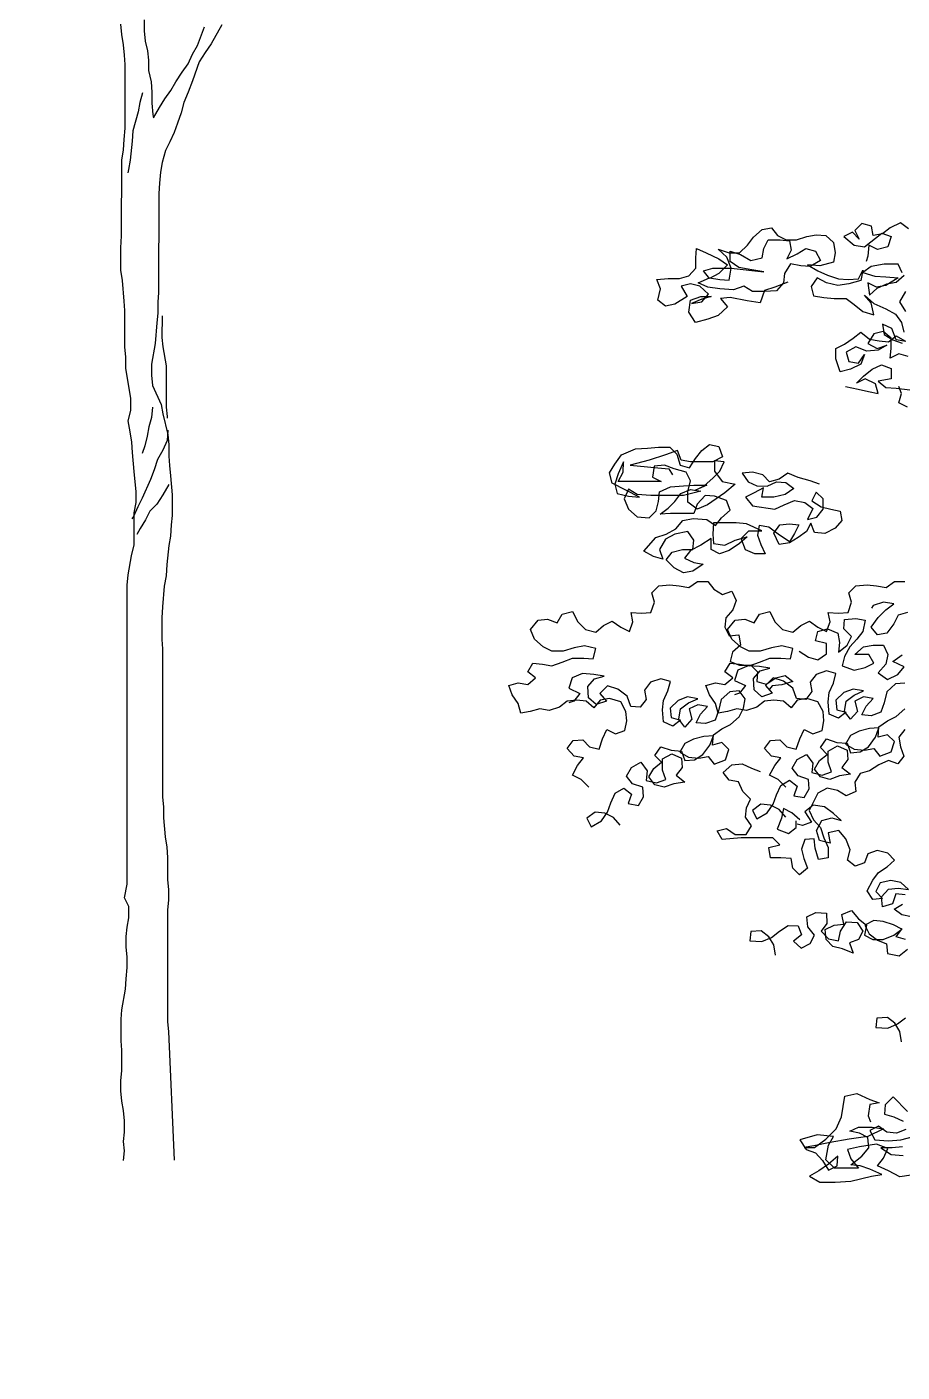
# Model space of a CAD drawing. Header units: inches. Extents: x 350994 to 353538, y 1581369 to 1583842.
# Drawn here: x 351499.645 to 351501.301, y 1583575.47 to 1583578.015 of the extents above; entities that cross this region are included whole.
import ezdxf

# ---------------------------------------------------------------- set-up
doc = ezdxf.new("R2010")
doc.units = ezdxf.units.IN
doc.header["$MEASUREMENT"] = 0
doc.linetypes.add('1', pattern=[0])
doc.layers.add('FOREST', color=96, linetype='Continuous')
doc.layers.add('TREE', color=81, linetype='1')

# ---------------------------------------------------------------- blocks, each defined once
blk = doc.blocks.new('TREE_4')
at = {"color": 94}
for points in [[(-1651.4, 7441.4), (-1694.8, 7424.1), (-1729.5, 7412.6), (-1744, 7372.1), (-1787.4, 7377.9), (-1845.2, 7389.6), (-1877, 7386.7), (-1853.9, 7357.8), (-1885.7, 7328.9), (-1920.4, 7317.3), (-1960.9, 7305.8), (-1984, 7340.5), (-1978.2, 7381), (-1943.5, 7392.5), (-1908.8, 7392.5), (-1940.6, 7383.9), (-1975.3, 7369.4), (-1940.6, 7375.2), (-1917.5, 7401.2), (-1946.4, 7427.2), (-1978.2, 7435.9), (-2010, 7427.3), (-1989.8, 7392.6), (-2030.3, 7366.6), (-2062.1, 7360.8), (-2088.1, 7381.1), (-2079.4, 7418.7), (-2090.9, 7450.5), (-2053.3, 7453.4), (-2015.7, 7453.3), (-1983.9, 7462), (-1960.8, 7488), (-1960.7, 7522.7), (-1957.8, 7554.5), (-1926, 7540), (-1882.7, 7519.7), (-1853.8, 7499.4), (-1882.7, 7470.5), (-1914.5, 7453.2), (-1934.7, 7479.3), (-1902.9, 7487.9), (-1842.2, 7487.9), (-1732.4, 7476.2), (-1772.8, 7482), (-1816.2, 7490.7), (-1845.1, 7511), (-1845.1, 7545.7), (-1810.4, 7534.1), (-1775.7, 7513.8), (-1738.1, 7522.5), (-1732.3, 7554.3), (-1717.8, 7583.2), (-1677.3, 7583.1), (-1645.5, 7580.2), (-1639.8, 7548.4), (-1654.3, 7519.5), (-1619.5, 7536.8), (-1590.6, 7554.1), (-1558.8, 7545.4), (-1541.5, 7513.6), (-1576.2, 7493.4), (-1608, 7496.3), (-1642.7, 7502.1), (-1663, 7470.3), (-1665.9, 7438.5), (-1689, 7412.5), (-1729.5, 7409.7), (-1770, 7409.7), (-1798.9, 7427.1), (-1833.6, 7415.6), (-1879.9, 7418.5), (-1920.3, 7424.3), (-1952.1, 7438.8), (-1914.5, 7456.1), (-1879.8, 7450.3), (-1848, 7447.4), (-1842.2, 7487.9), (-1856.6, 7525.5), (-1885.5, 7551.5), (-1848, 7539.9), (-1813.3, 7539.9), (-1787.2, 7565.9), (-1766.9, 7591.9), (-1738, 7617.9), (-1706.2, 7623.6), (-1686, 7597.6), (-1657.1, 7583.1), (-1622.4, 7583.1), (-1587.7, 7594.6), (-1555.9, 7600.4), (-1524.1, 7597.4), (-1498.1, 7574.3), (-1492.3, 7539.6), (-1498.1, 7507.8), (-1544.4, 7496.3), (-1584.9, 7499.2), (-1550.2, 7478.9), (-1518.4, 7464.4), (-1480.8, 7452.8), (-1449, 7449.9), (-1414.3, 7452.8), (-1399.9, 7481.7), (-1405.7, 7447), (-1446.2, 7435.5), (-1483.8, 7429.7), (-1521.3, 7438.4), (-1553.1, 7455.8), (-1573.4, 7426.9), (-1564.7, 7395.1), (-1530, 7389.3), (-1495.4, 7386.3), (-1454.9, 7386.3), (-1428.9, 7366), (-1400, 7342.9), (-1362.4, 7331.3), (-1371, 7371.8), (-1394.1, 7397.8), (-1362.4, 7368.9), (-1321.9, 7351.5), (-1290.1, 7334.1), (-1269.9, 7305.2), (-1261.3, 7273.4)], [(-1255.5, 7241.6), (-1287.3, 7247.4), (-1301.7, 7285), (-1333.5, 7299.5), (-1327.8, 7264.8), (-1298.9, 7247.4), (-1267.1, 7235.8)], [(-1255.4, 7342.8), (-1275.6, 7374.6), (-1255.4, 7409.3)], [(-1266.9, 7472.9), (-1281.3, 7501.8), (-1327.6, 7501.8), (-1370.9, 7493.2), (-1399.9, 7473), (-1359.4, 7461.4), (-1321.8, 7458.5), (-1281.3, 7455.5), (-1321.8, 7429.6), (-1353.6, 7423.8), (-1382.5, 7438.3), (-1376.8, 7397.8), (-1350.8, 7420.9), (-1318.9, 7435.3), (-1287.1, 7441.1), (-1261.1, 7464.2)], [(-1246.5, 7620.3), (-1272.5, 7640.6), (-1307.2, 7623.3), (-1333.2, 7603), (-1365.1, 7597.3), (-1370.8, 7629.1), (-1402.6, 7637.8), (-1425.8, 7614.7), (-1411.3, 7585.8), (-1434.4, 7608.9), (-1463.4, 7594.5), (-1428.7, 7565.5), (-1394, 7559.7), (-1336.1, 7605.9), (-1304.3, 7594.3), (-1315.9, 7559.7), (-1350.6, 7551), (-1379.5, 7565.5), (-1382.5, 7527.9), (-1388.3, 7510.6)], [(-1458, 7090.7), (-1414.6, 7082), (-1379.9, 7073.3), (-1348.1, 7067.5), (-1356.8, 7099.3), (-1391.5, 7116.7), (-1420.4, 7102.3), (-1397.2, 7125.4), (-1368.3, 7148.5), (-1336.5, 7162.9), (-1304.7, 7151.3), (-1304.7, 7116.6), (-1348.1, 7108), (-1322.1, 7087.7), (-1287.4, 7084.8), (-1241.2, 7079)], [(-1246.8, 7191.7), (-1278.6, 7200.4), (-1307.6, 7186), (-1304.6, 7217.8), (-1304.6, 7252.5), (-1330.6, 7275.7), (-1362.4, 7267), (-1382.7, 7235.2), (-1350.9, 7217.9), (-1319.1, 7229.4), (-1348, 7212.1), (-1385.6, 7209.2), (-1423.2, 7223.7), (-1455, 7206.4), (-1446.3, 7174.6), (-1414.5, 7168.8), (-1394.3, 7197.7), (-1405.9, 7165.9), (-1440.6, 7148.5), (-1475.3, 7139.9), (-1489.7, 7183.3), (-1489.7, 7218), (-1460.7, 7232.4), (-1431.8, 7252.6), (-1405.8, 7272.8), (-1376.9, 7249.7), (-1345.1, 7243.9), (-1313.3, 7240.9), (-1287.2, 7261.2), (-1258.3, 7243.8)], [(-1249.9, 7021.2), (-1278.8, 7035.6), (-1270.1, 7067.4), (-1278.7, 7090.6)], [(-1544.7, 6761.9), (-1576.5, 6773.5), (-1617, 6785.1), (-1651.6, 6799.6), (-1680.6, 6779.4), (-1712.4, 6770.8), (-1735.5, 6793.9), (-1770.2, 6802.6), (-1804.9, 6799.8), (-1784.7, 6770.8), (-1755.8, 6756.4), (-1721.1, 6756.3), (-1689.3, 6770.8), (-1657.5, 6767.8), (-1631.5, 6747.6), (-1660.4, 6727.4), (-1698, 6718.7), (-1738.5, 6718.8), (-1732.6, 6750.6), (-1764.5, 6733.2), (-1793.4, 6718.8), (-1770.3, 6689.9), (-1695.1, 6678.2), (-1663.3, 6692.7), (-1628.6, 6707.1), (-1593.9, 6701.3), (-1567.9, 6681), (-1585.3, 6643.4), (-1553.5, 6652.1), (-1533.2, 6678.1), (-1533.2, 6712.8), (-1556.3, 6735.9), (-1570.8, 6707), (-1539, 6686.8), (-1507.2, 6678.1), (-1475.4, 6672.3), (-1469.6, 6640.4), (-1492.8, 6614.4), (-1527.5, 6597.1), (-1562.2, 6600.1), (-1573.7, 6631.9), (-1588.2, 6603), (-1617.1, 6582.8), (-1646.1, 6565.4), (-1680.8, 6559.7), (-1698.1, 6597.3), (-1677.8, 6626.2), (-1646, 6629), (-1614.2, 6626.1), (-1628.7, 6597.2), (-1646.1, 6568.3), (-1683.6, 6594.4), (-1715.4, 6617.5), (-1747.2, 6623.4), (-1753, 6591.6), (-1741.5, 6559.7), (-1727.1, 6527.9), (-1761.8, 6528), (-1793.6, 6542.4), (-1808, 6580), (-1781.9, 6606), (-1738.6, 6606), (-1790.6, 6629.2), (-1825.3, 6632.1), (-1900.5, 6632.2), (-1903.4, 6594.6), (-1900.5, 6562.8), (-1862.9, 6557), (-1828.2, 6574.3), (-1787.7, 6585.8), (-1813.8, 6562.7), (-1848.5, 6539.6), (-1880.3, 6528.1), (-1909.2, 6542.5), (-1909.2, 6580.1), (-1943.9, 6557), (-1978.6, 6539.7), (-1998.9, 6513.7), (-1967.1, 6499.2), (-1935.3, 6493.4), (-1970, 6470.3), (-2001.8, 6464.6), (-2033.6, 6481.9), (-2059.6, 6508), (-2039.3, 6534), (-2004.6, 6542.6), (-1969.9, 6542.6), (-1967, 6574.4), (-1987.2, 6603.3), (-2030.6, 6594.7), (-2062.4, 6577.4), (-2082.7, 6542.7), (-2071.1, 6510.9), (-2102.9, 6519.6), (-2134.7, 6537), (-2094.2, 6583.2), (-2059.5, 6594.7), (-2027.7, 6612), (-2004.5, 6640.9), (-1969.8, 6646.7), (-1923.6, 6643.8), (-1894.7, 6623.5), (-1874.4, 6649.5), (-1845.5, 6675.5), (-1857, 6707.3), (-1897.5, 6721.8), (-1929.3, 6724.7), (-1955.3, 6695.8), (-1966.9, 6664), (-2045, 6664.1), (-2079.7, 6661.2), (-2053.6, 6681.5), (-2030.5, 6704.6), (-2010.2, 6730.6), (-1978.4, 6745), (-1943.7, 6739.2), (-2001.6, 6724.8), (-2111.4, 6724.9), (-2157.7, 6727.8), (-2186.6, 6745.2), (-2201.1, 6713.4), (-2186.6, 6678.7), (-2157.8, 6652.6), (-2117.3, 6649.7), (-2094.1, 6672.8), (-2085.4, 6704.6), (-2082.5, 6736.4), (-2044.9, 6753.7), (-2001.5, 6756.6), (-1966.8, 6759.4), (-1923.5, 6759.4), (-1961.1, 6742.1), (-1932.1, 6756.5), (-1903.2, 6782.5), (-1880.1, 6805.6), (-1865.6, 6837.4), (-1897.4, 6840.3), (-1897.4, 6805.6), (-1871.4, 6770.9), (-1828, 6762.2), (-1862.8, 6733.3), (-1920.6, 6692.9), (-1955.3, 6678.5), (-1987.1, 6701.6), (-1987.1, 6736.3), (-1978.4, 6773.9), (-1992.8, 6802.8), (-2033.3, 6814.4), (-2065.1, 6826), (-2099.8, 6823.2), (-2105.6, 6785.6), (-2076.7, 6771.1), (-2221.3, 6771.2), (-2203.9, 6803), (-2203.8, 6837.7), (-2221.2, 6797.3), (-2232.8, 6762.6), (-2224.2, 6730.8), (-2186.6, 6722.1), (-2149, 6719.1), (-2241.5, 6765.5), (-2250.1, 6800.2), (-2232.8, 6829.1), (-2209.6, 6860.9), (-2163.3, 6881.1), (-2122.9, 6883.9), (-2085.3, 6886.8), (-2047.7, 6886.7), (-2024.6, 6863.6), (-2013, 6826), (-1981.2, 6817.3), (-1961, 6849.1), (-1940.7, 6875.1), (-1914.7, 6895.3), (-1882.9, 6889.5), (-1871.3, 6854.8), (-1903.2, 6837.4), (-1978.3, 6837.5), (-2010.1, 6843.3), (-2021.7, 6875.1), (-2062.2, 6860.7), (-2117.1, 6843.4), (-2180.7, 6826.1), (-2122.9, 6820.3), (-2088.2, 6817.4), (-2050.6, 6814.5), (-2039.1, 6794.2)], [(-2320, 5744.7), (-2346, 5770.7), (-2374.9, 5785.2), (-2357.5, 5817), (-2337.2, 5843), (-2369, 5848.8), (-2392.1, 5874.9), (-2371.9, 5900.9), (-2340.1, 5903.7), (-2316.9, 5880.6), (-2285.1, 5871.9), (-2273.6, 5906.6), (-2259.1, 5938.4), (-2230.2, 5923.9), (-2198.4, 5935.4), (-2192.5, 5967.2), (-2195.4, 5999), (-2212.7, 6030.8), (-2250.3, 6042.4), (-2282.1, 6036.7), (-2302.4, 6010.7), (-2328.4, 6033.8), (-2360.2, 6036.8), (-2392, 6033.9), (-2418, 6013.7), (-2452.7, 6002.2), (-2484.5, 6008), (-2516.3, 5999.3), (-2548.1, 5993.6), (-2556.8, 6025.4), (-2577, 6054.3), (-2588.5, 6086.1), (-2556.7, 6094.8), (-2524.9, 6089), (-2498.9, 6112.1), (-2524.9, 6132.3), (-2507.5, 6161.2), (-2475.7, 6158.3), (-2443.9, 6152.5), (-2409.2, 6164), (-2374.5, 6178.4), (-2336.9, 6178.4), (-2305.1, 6175.5), (-2296.4, 6210.2), (-2334, 6218.9), (-2368.7, 6213.1), (-2406.3, 6201.6), (-2443.9, 6201.6), (-2472.8, 6216.1), (-2501.7, 6242.2), (-2516.1, 6274), (-2490, 6305.8), (-2458.2, 6308.6), (-2426.4, 6297), (-2409.1, 6325.9), (-2374.4, 6334.6), (-2357, 6299.9), (-2331, 6273.8), (-2296.4, 6265.1), (-2270.3, 6288.2), (-2241.4, 6302.7), (-2212.5, 6282.4), (-2183.6, 6267.9), (-2172, 6299.7), (-2177.7, 6331.5), (-2143.1, 6328.6), (-2111.2, 6331.4), (-2099.7, 6366.1), (-2108.3, 6397.9), (-2085.1, 6421.1), (-2047.6, 6423.9), (-2015.8, 6421), (-1984, 6415.2), (-1955, 6435.4), (-1920.3, 6435.4), (-1900.1, 6409.3), (-1871.2, 6391.9), (-1839.4, 6403.5), (-1825, 6371.7), (-1836.6, 6339.9), (-1859.7, 6313.9), (-1862.6, 6282.1), (-1848.2, 6253.1), (-1816.4, 6256), (-1810.7, 6221.3), (-1836.7, 6198.2), (-1845.4, 6166.4), (-1813.6, 6154.8), (-1776, 6154.8), (-1752.9, 6131.6), (-1755.8, 6099.8), (-1724, 6091.1), (-1692.2, 6111.3), (-1660.4, 6120), (-1634.4, 6099.7), (-1672, 6088.2), (-1703.8, 6085.3), (-1712.5, 6073.8)], [(-1657.6, 5744.7), (-1683.6, 5770.7), (-1712.5, 5785.2), (-1695.1, 5817), (-1674.9, 5843), (-1706.7, 5848.8), (-1729.8, 5874.9), (-1709.5, 5900.9), (-1677.7, 5903.7), (-1654.6, 5880.6), (-1622.8, 5871.9), (-1611.2, 5906.6), (-1596.7, 5938.4), (-1567.8, 5923.9), (-1536, 5935.4), (-1530.2, 5967.2), (-1533.1, 5999), (-1550.4, 6030.8), (-1588, 6042.4), (-1619.8, 6036.7), (-1640, 6010.7), (-1666, 6033.8), (-1697.8, 6036.8), (-1729.6, 6033.9), (-1755.7, 6013.7), (-1790.4, 6002.2), (-1822.2, 6008), (-1854, 5999.3), (-1885.8, 5993.6), (-1894.5, 6025.4), (-1914.7, 6054.3), (-1926.2, 6086.1), (-1894.4, 6094.8), (-1862.6, 6089), (-1836.6, 6112.1), (-1862.6, 6132.3), (-1845.2, 6161.2), (-1813.4, 6158.3), (-1781.6, 6152.5), (-1746.9, 6164), (-1712.2, 6178.4), (-1674.6, 6178.4), (-1642.8, 6175.5), (-1634.1, 6210.2), (-1671.6, 6218.9), (-1706.4, 6213.1), (-1743.9, 6201.6), (-1781.5, 6201.6), (-1810.4, 6216.1), (-1839.3, 6242.2), (-1853.8, 6274), (-1827.7, 6305.8), (-1795.9, 6308.6), (-1764.1, 6297), (-1746.7, 6325.9), (-1712, 6334.6), (-1694.7, 6299.9), (-1668.7, 6273.8), (-1634, 6265.1), (-1608, 6288.2), (-1579.1, 6302.7), (-1550.2, 6282.4), (-1521.3, 6267.9), (-1509.7, 6299.7), (-1515.4, 6331.5), (-1480.7, 6328.6), (-1448.9, 6331.4), (-1437.3, 6366.1), (-1446, 6397.9), (-1422.8, 6421.1), (-1385.2, 6423.9), (-1353.4, 6421), (-1321.6, 6415.2), (-1292.7, 6435.4), (-1258, 6435.4)], [(-1613.8, 6201.5), (-1582.1, 6181.2), (-1550.3, 6172.5), (-1521.3, 6192.7), (-1521.3, 6227.4), (-1558.9, 6236.1), (-1550.2, 6267.9), (-1518.4, 6276.6), (-1483.7, 6262.1), (-1477.9, 6230.3), (-1480.8, 6198.5), (-1451.9, 6221.6), (-1437.4, 6250.5), (-1463.4, 6276.5), (-1460.5, 6308.3), (-1422.9, 6311.2), (-1391.1, 6305.4), (-1399.8, 6267.8), (-1420.1, 6241.8), (-1443.2, 6215.8), (-1460.6, 6184), (-1469.3, 6152.2), (-1428.9, 6137.7), (-1391.3, 6146.4), (-1362.3, 6160.8), (-1379.7, 6189.7), (-1425.9, 6189.8), (-1397, 6215.7), (-1365.2, 6221.5), (-1330.5, 6221.5), (-1316, 6189.7), (-1321.9, 6157.9), (-1347.9, 6129), (-1316.1, 6105.8), (-1281.4, 6123.1), (-1261.1, 6149.1), (-1298.7, 6166.5), (-1266.9, 6189.6)], [(-1249.4, 6331.3), (-1281.2, 6322.6), (-1295.7, 6293.7), (-1318.9, 6261.9), (-1350.7, 6256.2), (-1370.9, 6282.2), (-1347.7, 6314), (-1321.7, 6340), (-1295.7, 6360.2), (-1330.3, 6366), (-1365, 6354.5), (-1370.8, 6345.8)], [(-1657.7, 5643.5), (-1680.8, 5669.6), (-1709.7, 5684), (-1741.5, 5687), (-1770.5, 5666.7), (-1756, 5637.8), (-1721.3, 5658), (-1701, 5686.9), (-1689.5, 5718.7), (-1675, 5750.5), (-1646, 5767.8), (-1620, 5747.6), (-1631.6, 5715.8), (-1596.9, 5710), (-1579.6, 5738.8), (-1582.4, 5770.7), (-1617.1, 5782.3), (-1637.3, 5808.3), (-1620, 5837.2), (-1588.1, 5854.5), (-1567.9, 5825.6), (-1570.8, 5793.8), (-1536.2, 5785.1), (-1504.3, 5796.6), (-1515.9, 5828.4), (-1515.8, 5866), (-1484, 5883.3), (-1452.2, 5868.8), (-1449.4, 5837), (-1469.6, 5811), (-1440.7, 5787.9), (-1478.3, 5782.1), (-1510.1, 5770.6), (-1541.9, 5779.3), (-1562.2, 5805.3), (-1544.8, 5834.2), (-1518.7, 5854.4), (-1541.9, 5877.6), (-1521.6, 5906.5), (-1486.9, 5894.9), (-1452.2, 5892), (-1440.7, 5860.2), (-1408.9, 5863), (-1379.9, 5880.3), (-1356.8, 5912.1), (-1345.2, 5943.9), (-1377, 5941.1), (-1411.7, 5932.4), (-1440.6, 5918), (-1458, 5889.1), (-1429.1, 5871.7), (-1394.4, 5868.8), (-1362.6, 5874.5), (-1342.4, 5848.5), (-1304.8, 5862.9), (-1293.2, 5897.6), (-1316.3, 5920.8), (-1348.1, 5912.1), (-1345.2, 5946.8), (-1316.3, 5967), (-1287.3, 5981.5), (-1258.4, 6007.4)], [(-1258.3, 6094.2), (-1290.1, 6091.3), (-1319.1, 6065.3), (-1327.8, 6027.7), (-1339.4, 5996), (-1371.2, 5984.4), (-1403, 5987.3), (-1388.5, 6016.2), (-1365.3, 6042.2), (-1397.1, 6048.1), (-1426.1, 6033.6), (-1417.4, 5998.9), (-1440.6, 5972.9), (-1460.8, 5999), (-1455, 6033.6), (-1428.9, 6053.9), (-1397.1, 6068.3), (-1431.8, 6074.1), (-1463.6, 6062.6), (-1489.7, 6036.6), (-1486.8, 6004.8), (-1455, 5996.1), (-1481, 5975.8), (-1512.8, 5990.3), (-1515.7, 6030.8), (-1512.8, 6062.6), (-1498.3, 6094.4), (-1489.6, 6126.2), (-1521.4, 6134.9), (-1556.1, 6123.4), (-1576.3, 6097.4), (-1570.6, 6065.6), (-1590.9, 6039.6), (-1622.7, 6042.5), (-1634.2, 6077.2), (-1666, 6100.3), (-1700.7, 6111.9), (-1726.7, 6085.9), (-1703.6, 6059.9), (-1738.3, 6048.4), (-1764.3, 6071.5), (-1767.2, 6109.1), (-1744, 6135.1), (-1712.2, 6143.8), (-1746.9, 6149.6), (-1784.5, 6152.5), (-1819.2, 6138.1), (-1830.8, 6103.4), (-1793.2, 6086), (-1813.5, 6060), (-1830.8, 6054.2)], [(-2214.1, 5617.1), (-2237.2, 5643.1), (-2266.1, 5657.6), (-2297.9, 5660.5), (-2326.8, 5640.3), (-2312.4, 5611.4), (-2277.7, 5631.6), (-2257.4, 5660.5), (-2245.8, 5692.3), (-2231.3, 5724.1), (-2202.4, 5741.4), (-2176.4, 5721.1), (-2188, 5689.3), (-2153.3, 5683.5), (-2135.9, 5712.4), (-2138.8, 5744.2), (-2173.5, 5755.8), (-2193.7, 5781.8), (-2176.3, 5810.7), (-2144.5, 5828.1), (-2124.3, 5799.1), (-2127.2, 5767.3), (-2092.5, 5758.6), (-2060.7, 5770.2), (-2072.2, 5802), (-2072.2, 5839.6), (-2040.4, 5856.9), (-2008.6, 5842.4), (-2005.7, 5810.6), (-2026, 5784.6), (-1997.1, 5761.4), (-2034.7, 5755.7), (-2066.5, 5744.1), (-2098.3, 5752.8), (-2118.5, 5778.9), (-2101.1, 5807.8), (-2075.1, 5828), (-2098.2, 5851.1), (-2077.9, 5880), (-2043.3, 5868.4), (-2008.6, 5865.5), (-1997, 5833.7), (-1965.2, 5836.6), (-1936.3, 5853.9), (-1913.1, 5885.7), (-1901.5, 5917.5), (-1933.4, 5914.6), (-1968.1, 5906), (-1997, 5891.5), (-2014.4, 5862.6), (-1985.5, 5845.3), (-1950.8, 5842.3), (-1919, 5848.1), (-1898.7, 5822.1), (-1861.1, 5836.5), (-1849.5, 5871.2), (-1872.7, 5894.3), (-1904.5, 5885.7), (-1901.5, 5920.4), (-1872.6, 5940.6), (-1843.7, 5955), (-1814.7, 5981), (-1800.3, 6009.9), (-1794.5, 6041.7), (-1814.7, 6067.7), (-1846.5, 6064.9), (-1875.4, 6038.9), (-1884.1, 6001.3), (-1895.7, 5969.5), (-1927.5, 5958), (-1959.3, 5960.9), (-1944.8, 5989.8), (-1921.7, 6015.8), (-1953.5, 6021.6), (-1982.4, 6007.2), (-1973.8, 5972.5), (-1996.9, 5946.5), (-2017.1, 5972.5), (-2011.3, 6007.2), (-1985.3, 6027.4), (-1953.5, 6041.8), (-1988.2, 6047.7), (-2020, 6036.1), (-2046, 6010.1), (-2043.2, 5978.3), (-2011.4, 5969.6), (-2037.4, 5949.4), (-2069.2, 5963.9), (-2072.1, 6004.4), (-2069.1, 6036.2), (-2054.6, 6068), (-2045.9, 6099.8), (-2077.7, 6108.5), (-2112.4, 6096.9), (-2132.7, 6070.9), (-2127, 6039.1), (-2147.2, 6013.1), (-2179, 6016), (-2190.6, 6050.7), (-2222.3, 6073.9), (-2257, 6085.5), (-2283.1, 6059.5), (-2260, 6033.4), (-2294.7, 6021.9), (-2320.7, 6045.1), (-2323.5, 6082.7), (-2300.4, 6108.7), (-2268.6, 6117.3), (-2303.2, 6123.1), (-2340.8, 6126), (-2375.5, 6111.6), (-2387.1, 6076.9), (-2349.6, 6059.6), (-2369.8, 6033.5), (-2387.2, 6027.8)], [(-1258.5, 5938.1), (-1278.7, 5912.1), (-1273, 5880.2), (-1261.4, 5848.4), (-1281.7, 5822.4), (-1313.5, 5834), (-1345.3, 5819.6), (-1377.1, 5799.4), (-1408.9, 5790.7), (-1426.3, 5761.8), (-1423.4, 5730), (-1455.3, 5715.6), (-1484.2, 5733), (-1518.8, 5741.7), (-1550.7, 5724.4), (-1579.6, 5666.6), (-1565.2, 5634.7), (-1542.1, 5608.7), (-1530.6, 5574), (-1516.1, 5542.2), (-1516.2, 5507.5), (-1548, 5501.7), (-1559.5, 5539.3), (-1562.4, 5571.1), (-1594.2, 5568.3), (-1605.8, 5536.5), (-1597.1, 5504.7), (-1585.6, 5472.9), (-1611.6, 5449.7), (-1634.7, 5472.9), (-1640.5, 5504.7), (-1675.2, 5507.6), (-1709.9, 5507.7), (-1715.6, 5542.4), (-1678, 5551), (-1701.2, 5574.2), (-1808.1, 5574.3), (-1871.7, 5568.5), (-1889.1, 5597.5), (-1857.3, 5606.1), (-1828.4, 5585.8), (-1790.8, 5585.8), (-1773.4, 5614.7), (-1793.6, 5643.6), (-1790.7, 5675.4), (-1776.2, 5704.3), (-1802.2, 5730.4), (-1816.6, 5762.2), (-1848.4, 5768), (-1868.6, 5794), (-1839.7, 5820), (-1805, 5822.9), (-1773.2, 5808.4), (-1744.3, 5796.8)], [(-1693, 5180.2), (-1698.6, 5214.5), (-1715.4, 5242.2), (-1740.7, 5261.6), (-1775.9, 5260), (-1779.2, 5227.8), (-1739, 5226.4), (-1706.5, 5240), (-1679.7, 5260.7), (-1650.5, 5279.9), (-1616.8, 5279.1), (-1605.6, 5248.1), (-1632.4, 5227.4), (-1606.1, 5204), (-1576, 5219.1), (-1561.5, 5247.6), (-1584.6, 5275.9), (-1587.8, 5308.7), (-1557.7, 5323.9), (-1521.6, 5321.6), (-1519.9, 5286.3), (-1539.3, 5261), (-1514.6, 5235.1), (-1481.6, 5227.9), (-1474.4, 5260.9), (-1454.3, 5292.7), (-1418.1, 5290.4), (-1399, 5261.2), (-1413.5, 5232.8), (-1444.5, 5221.6), (-1432.4, 5186.6), (-1467.3, 5201.8), (-1500.4, 5209), (-1522.6, 5233.3), (-1525.8, 5266.1), (-1495.7, 5281.3), (-1462.9, 5284.5), (-1470.1, 5316.4), (-1437.6, 5330), (-1414.4, 5301.7), (-1386.6, 5280.7), (-1393.8, 5247.7), (-1365.4, 5233.1), (-1331.7, 5232.4), (-1295.1, 5246.9), (-1268.4, 5267.6), (-1296.8, 5282.1), (-1330.8, 5293.3), (-1362.9, 5296.6), (-1393, 5281.4), (-1377.9, 5251.3), (-1350.1, 5230.3), (-1320.1, 5218.2), (-1316.9, 5185.4), (-1277.4, 5177.5), (-1249.1, 5200.7)], [(-1256.3, 5232.6), (-1287.8, 5242.3), (-1266.8, 5270)], [(-1235.7, 5308.5), (-1268.8, 5315.7), (-1294.1, 5335.2), (-1266.4, 5351.9)], [(-1256.8, 5383.4), (-1288.9, 5386.6), (-1300.1, 5352.6), (-1333.6, 5343), (-1336.8, 5375.8), (-1313.4, 5402.1), (-1280.6, 5405.3), (-1246, 5400.5), (-1272.2, 5423.9), (-1305.3, 5431.1), (-1341.2, 5423), (-1355.7, 5394.6), (-1333.5, 5370.3), (-1366.3, 5367.1), (-1385.4, 5396.3), (-1366.3, 5432), (-1346.8, 5457.4), (-1317.6, 5476.6), (-1293.3, 5498.8), (-1315.6, 5523.1), (-1351.1, 5531.9), (-1382.1, 5520.7), (-1394.2, 5490.7), (-1425.2, 5479.5), (-1450.5, 5499), (-1441.8, 5534.5), (-1456.3, 5571), (-1479.5, 5599.3), (-1515.4, 5591.2), (-1509.7, 5556.9), (-1545.2, 5565.6), (-1554.9, 5599.1), (-1537.2, 5632.4), (-1503.8, 5642), (-1472.2, 5632.4), (-1498.5, 5655.8), (-1528.7, 5678.3), (-1565.8, 5684.6), (-1594.1, 5661.5), (-1571.6, 5626.7), (-1602.6, 5615.6), (-1620.3, 5619.9)], [(-1611.5, 5634.8), (-1637.5, 5657.9), (-1666.4, 5672.4), (-1672.2, 5640.6), (-1686.7, 5603.1), (-1649.1, 5588.6), (-1623.1, 5608.8), (-1623, 5631.9)], [(-1269.1, 4889.2), (-1274.7, 4923.6), (-1291.5, 4951.3), (-1316.8, 4970.7), (-1352.1, 4969), (-1355.3, 4936.9), (-1315.1, 4935.4), (-1282.6, 4949.1), (-1255.8, 4969.8)], [(-2.9, -31.8), (0, 0), (-2.9, 31.8), (0.1, 63.6), (0.1, 101.2), (-2.8, 135.9), (-8.5, 167.7), (-11.4, 202.4), (-11.3, 237.1), (-8.4, 268.9), (-8.4, 338.3), (-11.2, 370.1), (-11.2, 442.4), (-8.2, 474.2), (3.4, 543.6), (6.3, 578.3), (9.2, 615.8), (9.3, 650.5), (6.4, 685.2), (6.4, 719.9), (9.4, 751.7), (15.2, 783.5), (15.2, 821.1), (0.8, 850), (9.5, 896.3), (10, 1900.6), (12.9, 1935.3), (24.6, 1998.9), (33.3, 2036.5), (33.4, 2143.5), (39.2, 2178.2), (39.2, 2215.8), (36.4, 2247.6), (33.5, 2282.3), (27.8, 2345.9), (24.9, 2380.6), (19.2, 2415.3), (13.4, 2452.9), (22.1, 2487.6), (22.2, 2528), (16.4, 2562.7), (10.7, 2594.5), (4.9, 2629.3), (4.9, 2666.8), (2.1, 2701.5), (2.2, 2823), (-0.7, 2854.8), (-6.4, 2924.2), (-12.1, 2958.9), (-12.1, 3034), (-9.1, 3074.5), (-8.9, 3329), (-3.1, 3363.6), (-0.2, 3398.3), (2.8, 3435.9), (3, 3649.9), (0.1, 3681.7), (-2.8, 3716.4), (-8.5, 3751.1), (-11.4, 3785.8)], [(-1249, 4654.7), (-1298.1, 4703.9), (-1324.1, 4677.9), (-1327.1, 4646.1), (-1295.3, 4637.4), (-1263.5, 4622.9)], [(-1254.8, 4594), (-1286.6, 4582.5), (-1318.4, 4585.4), (-1347.3, 4605.7), (-1376.3, 4591.2), (-1358.9, 4559.4), (-1312.7, 4556.5), (-1272.2, 4559.3), (-1228.8, 4570.9)], [(-1266.4, 4536.2), (-1301.1, 4533.3), (-1338.7, 4533.4), (-1304, 4510.2), (-1263.6, 4507.3)], [(-1237.6, 4440.8), (-1275.2, 4435), (-1312.8, 4455.3), (-1350.3, 4472.7), (-1330.1, 4498.7), (-1315.6, 4530.5), (-1353.2, 4545), (-1411, 4536.3), (-1451.5, 4527.7), (-1440, 4495.9), (-1414, 4464.1), (-1494.9, 4464.1), (-1523.8, 4493.1), (-1515.1, 4542.2), (-1497.7, 4571.1), (-1552.6, 4576.9), (-1610.5, 4559.6), (-1590.3, 4527.8), (-1558.5, 4516.2), (-1535.4, 4490.2), (-1515.2, 4458.4), (-1486.2, 4472.8), (-1483.3, 4504.6), (-1515.1, 4478.6), (-1547, 4455.5), (-1578.8, 4438.2), (-1544.1, 4417.9), (-1492.1, 4417.9), (-1440, 4420.7), (-1370.6, 4438), (-1335.9, 4443.7), (-1376.4, 4461.1), (-1408.2, 4472.7), (-1440, 4475.6), (-1402.4, 4504.5), (-1379.2, 4533.4), (-1382.1, 4568.1), (-1411, 4582.6), (-1442.8, 4588.4), (-1413.8, 4602.8), (-1367.6, 4602.8), (-1330, 4597), (-1382.1, 4571), (-1445.7, 4562.4), (-1509.3, 4550.9), (-1564.2, 4539.4), (-1596, 4533.6), (-1561.4, 4533.6), (-1523.7, 4562.5), (-1489, 4597.1), (-1471.6, 4637.6), (-1460, 4707), (-1419.5, 4715.6), (-1376.2, 4695.3), (-1344.4, 4683.7), (-1376.2, 4678), (-1382, 4640.4), (-1373.3, 4620.1)], [(66.7, 3800.2), (66.7, 3762.6), (69.5, 3727.9), (78.2, 3696.1), (81, 3664.3), (81, 3629.6), (89.6, 3592), (92.5, 3557.3), (92.5, 3519.7), (95.3, 3482.1), (98.2, 3470.5)], [(98.2, 3470.5), (118.5, 3505.2), (135.8, 3534.1), (156.1, 3563), (173.5, 3591.9), (193.8, 3623.7), (214, 3652.6), (228.5, 3684.4), (245.9, 3713.3), (269.1, 3776.9)], [(326.9, 3782.6), (292.1, 3719), (271.9, 3690.1), (251.6, 3658.3), (228.4, 3594.7), (213.9, 3557.2), (199.4, 3522.5), (190.7, 3487.8), (179.1, 3453.1), (167.5, 3421.3), (153.1, 3389.5), (138.6, 3360.6), (127, 3320.2), (121.2, 3288.4), (118.2, 3250.8), (115.3, 3216.1), (115, 2883.6), (112.1, 2851.8), (112.1, 2814.2), (109.1, 2782.4), (103.3, 2713), (91.7, 2643.6), (91.6, 2606), (94.5, 2571.3), (123.3, 2507.7), (129.1, 2475.9), (146.4, 2406.5), (149.2, 2371.8), (149.2, 2334.2), (152.1, 2302.4), (154.9, 2267.7), (160.7, 2204.1), (160.6, 2134.7), (157.7, 2102.9), (154.7, 2065.3), (148.9, 2033.5), (143.1, 1969.9), (140.2, 1932.3), (134.3, 1897.6), (128.5, 1828.2), (125.6, 1790.7), (125.5, 1718.4), (128.4, 1686.6), (128.3, 1188.2), (131.2, 1156.4), (131.1, 1118.8), (136.9, 1055.2), (142.6, 1020.5), (145.5, 985.8), (145.4, 910.6), (148.3, 878.8), (148.2, 844.1), (145.3, 809.4), (145, 433.6), (147.8, 401.8), (167.8, -30.6)], [(60.7, 3554.4), (52, 3522.6), (46.2, 3490.8), (28.8, 3427.2), (25.8, 3392.5), (20, 3328.9), (14.2, 3297.1), (11.3, 3285.6)], [(126.5, 2805.5), (126.4, 2733.2), (129.3, 2701.4), (140.8, 2637.8), (140.7, 2499), (143.5, 2467.2), (143.5, 2461.4)], [(94.4, 2499.1), (91.5, 2464.4), (82.8, 2432.6), (77, 2400.8), (68.3, 2369), (59.6, 2343)], [(146.4, 2420.9), (143.5, 2386.3), (129, 2354.5), (111.6, 2322.7), (100, 2288), (88.4, 2256.2), (59.4, 2192.6), (45, 2163.7), (30.5, 2131.9), (24.7, 2123.3)], [(149.1, 2238.8), (128.8, 2204.1), (108.6, 2172.3), (85.4, 2149.2), (70.9, 2120.3), (53.6, 2091.4), (42, 2071.2)]]:
    blk.add_lwpolyline(points, dxfattribs=at)

msp = doc.modelspace()

# ---------------------------------------------------------------- hatches: boundary and pattern name
at = {"layer": 'FOREST', "lineweight": 5}
h = msp.add_hatch(dxfattribs=at)
h.set_pattern_fill('ANSI31', color=96, scale=50, style=0)
h.paths.add_polyline_path([(351604.9274, 1583347.98), (351663.0036, 1583522.9504), (351611.8779, 1583545.3594), (351490.2916, 1583598.0852), (351436.5696, 1583404.4646), (351529.745, 1583373.1705)])
h.paths.add_polyline_path([(351517.5086, 1583480.1397), (351575.3657, 1583480.1397), (351575.3657, 1583465.1397), (351517.5086, 1583465.1397)], flags=24)

# ---------------------------------------------------------------- block references
at = {"layer": 'TREE', "lineweight": 5, "xscale": 0.0005632341344607994, "yscale": 0.0005632341490127146, "zscale": 0.0005632341444477617}
for p in [(351499.8294, 1583575.8881), (351502.0146, 1583573.3409)]:
    msp.add_blockref('TREE_4', p, dxfattribs=at)

doc.saveas('drawing.dxf')
